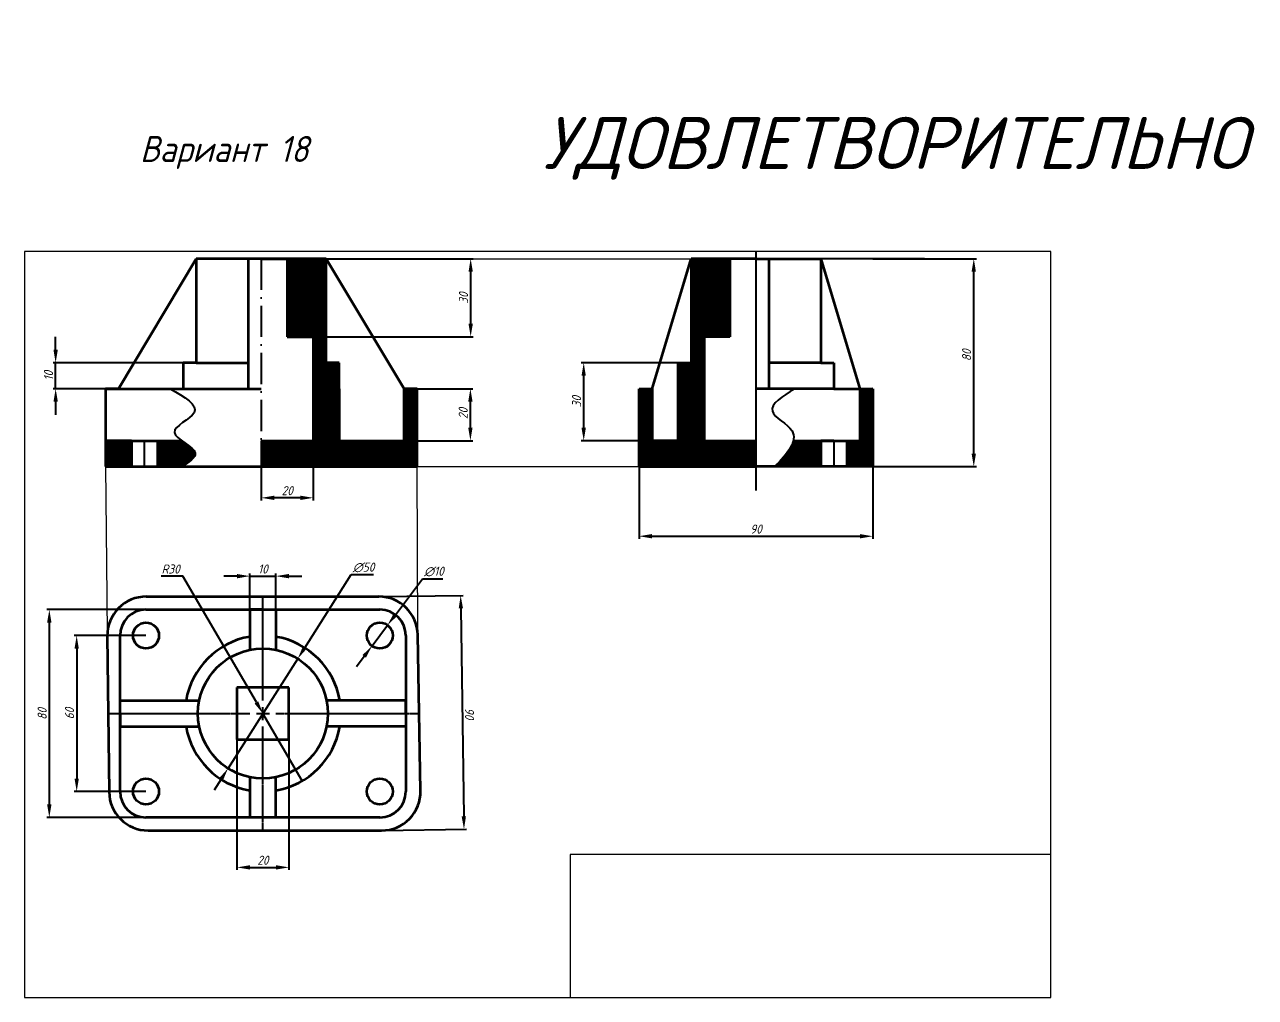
# Model space of a CAD drawing. Header units: inches. Extents: x 39 to 2522, y 44 to 1378.
# Drawn here: x 1947.7 to 2421.4, y 628.8 to 1003.1 of the extents above; entities that cross this region are included whole.
import ezdxf

# ---------------------------------------------------------------- set-up
doc = ezdxf.new("R2010")
doc.units = ezdxf.units.IN
doc.header["$MEASUREMENT"] = 0
doc.linetypes.add('ACAD_ISO10W100', pattern=[18, 12, -3, 0, -3])
doc.linetypes.add('CENTER2', pattern=[1.125, 0.75, -0.125, 0.125, -0.125])
for name, color, linetype, lineweight in [('аннотации', 1, 'Continuous', 40), ('осевой', 4, 'ACAD_ISO10W100', 40), ('основной', 7, 'Continuous', 90), ('ПРОВЕРКА', 6, 'Continuous', 106), ('тонкий', 5, 'Continuous', 40)]:
    doc.layers.add(name, color=color, linetype=linetype, lineweight=lineweight)
doc.styles.add('GOST', font='ISOCPEUR.TTF', dxfattribs={"width": 0.9, "oblique": 15, "height": 7})
doc.dimstyles.new('GOST', dxfattribs={"dimtxt": 3.5, "dimasz": 5, "dimexe": 1, "dimexo": 0, "dimgap": 1, "dimtad": 1, "dimtoh": 1, "dimdec": 0, "dimzin": 0, "dimdsep": 46, "dimtxsty": 'GOST', "dimcen": 0, "dimclrd": 256, "dimclre": 256, "dimclrt": 256, "dimadec": 0, "dimazin": 0, "dimtfac": 1, "dimtdec": 0, "dimtmove": 0, "dimatfit": 0, "dimfxl": 1, "dimtolj": 1, "dimtzin": 0, "dimlwd": -1, "dimlwe": -1, "dimarcsym": 0})

# ---------------------------------------------------------------- blocks, each defined once
blk = doc.blocks.new('*U35')
at = {"layer": 'осевой', "color": 0, "linetype": 'CENTER2', "transparency": 16777216}
for p, q in [((0, 5), (0, 45)), ((-59.66, 0), (-5, 0)), ((5, 0), (60.16, 0)), ((0, -44.99), (0, -5))]:
    blk.add_line(p, q, dxfattribs=at)
at = {"layer": 'осевой', "color": 0, "linetype": 'Continuous', "transparency": 16777216}
for p, q in [((-2.5, 0), (2.5, 0)), ((0, -2.5), (0, 2.5))]:
    blk.add_line(p, q, dxfattribs=at)
blk = doc.blocks.new('*D36')
at = {"layer": 'Defpoints', "color": 0, "ltscale": 20, "transparency": 16777216}
for p in [(2274.18, 913.03), (2313.02, 913.03), (2274.18, 833.03)]:
    blk.add_point(p, dxfattribs=at)
at = {"layer": 'аннотации', "ltscale": 20, "transparency": 16777216}
for p, q in [((2274.18, 913.03), (2314.02, 913.03)), ((2313.02, 838.03), (2313.02, 908.03)), ((2274.18, 833.03), (2314.02, 833.03))]:
    blk.add_line(p, q, dxfattribs=at)
for points in [[(2312.18, 908.03), (2313.85, 908.03), (2313.02, 913.03)], [(2312.18, 838.03), (2313.85, 838.03), (2313.02, 833.03)]]:
    blk.add_solid(points, dxfattribs=at)
at = {"layer": 'аннотации', "ltscale": 20, "transparency": 16777216, "insert": (2310.27, 875.88), "char_height": 3.5, "attachment_point": 5, "rotation": 90, "style": 'GOST'}
blk.add_mtext('\\A1;80', dxfattribs=at)
blk = doc.blocks.new('*D37')
at = {"layer": 'Defpoints', "color": 0, "ltscale": 20, "transparency": 16777216}
for p in [(2184.18, 833.03), (2274.18, 833.03), (2274.18, 806.26)]:
    blk.add_point(p, dxfattribs=at)
at = {"layer": 'аннотации', "ltscale": 20, "transparency": 16777216}
for p, q in [((2184.18, 833.03), (2184.18, 805.26)), ((2274.18, 833.03), (2274.18, 805.26)), ((2189.18, 806.26), (2269.18, 806.26))]:
    blk.add_line(p, q, dxfattribs=at)
for points in [[(2189.18, 807.09), (2189.18, 805.43), (2184.18, 806.26)], [(2269.18, 807.09), (2269.18, 805.43), (2274.18, 806.26)]]:
    blk.add_solid(points, dxfattribs=at)
at = {"layer": 'аннотации', "ltscale": 20, "transparency": 16777216, "insert": (2229.18, 809.01), "char_height": 3.5, "attachment_point": 5, "style": 'GOST'}
blk.add_mtext('\\A1;90', dxfattribs=at)
blk = doc.blocks.new('*D38')
at = {"layer": 'Defpoints', "color": 0, "ltscale": 20, "transparency": 16777216}
for p in [(2087.37, 772.04), (2081.38, 764.03)]:
    blk.add_point(p, dxfattribs=at)
at = {"layer": 'аннотации', "ltscale": 20, "transparency": 16777216}
for p, q in [((2090.37, 776.04), (2100.76, 789.92)), ((2100.76, 789.92), (2108.68, 789.92)), ((2081.38, 764.03), (2087.37, 772.04)), ((2078.39, 760.03), (2075.39, 756.02))]:
    blk.add_line(p, q, dxfattribs=at)
for points in [[(2089.7, 776.54), (2091.04, 775.54), (2087.37, 772.04)], [(2077.72, 760.53), (2079.06, 759.53), (2081.38, 764.03)]]:
    blk.add_solid(points, dxfattribs=at)
at = {"layer": 'аннотации', "ltscale": 20, "transparency": 16777216, "insert": (2105.22, 792.67), "char_height": 3.5, "attachment_point": 5, "style": 'GOST'}
blk.add_mtext('\\A1;∅10', dxfattribs=at)
blk = doc.blocks.new('*D39')
at = {"layer": 'Defpoints', "color": 0, "ltscale": 20, "transparency": 16777216}
for p in [(2044.38, 790.9), (2034.38, 778.03), (2044.38, 778.03)]:
    blk.add_point(p, dxfattribs=at)
at = {"layer": 'аннотации', "ltscale": 20, "transparency": 16777216}
for p, q in [((2034.38, 778.03), (2034.38, 791.9)), ((2044.38, 778.03), (2044.38, 791.9)), ((2029.38, 790.9), (2024.38, 790.9)), ((2034.38, 790.9), (2044.38, 790.9)), ((2049.38, 790.9), (2054.38, 790.9))]:
    blk.add_line(p, q, dxfattribs=at)
for points in [[(2029.38, 791.73), (2029.38, 790.06), (2034.38, 790.9)], [(2049.38, 791.73), (2049.38, 790.06), (2044.38, 790.9)]]:
    blk.add_solid(points, dxfattribs=at)
at = {"layer": 'аннотации', "ltscale": 20, "transparency": 16777216, "insert": (2039.38, 793.65), "char_height": 3.5, "attachment_point": 5, "style": 'GOST'}
blk.add_mtext('\\A1;10', dxfattribs=at)
blk = doc.blocks.new('*D40')
at = {"layer": 'Defpoints', "color": 0, "ltscale": 20, "transparency": 16777216}
for p in [(1994.38, 768.03), (1967.7, 708.03), (1994.38, 708.03)]:
    blk.add_point(p, dxfattribs=at)
at = {"layer": 'аннотации', "ltscale": 20, "transparency": 16777216}
for p, q in [((1994.38, 768.03), (1966.7, 768.03)), ((1967.7, 763.03), (1967.7, 713.03)), ((1994.38, 708.03), (1966.7, 708.03))]:
    blk.add_line(p, q, dxfattribs=at)
for points in [[(1966.86, 763.03), (1968.53, 763.03), (1967.7, 768.03)], [(1966.86, 713.03), (1968.53, 713.03), (1967.7, 708.03)]]:
    blk.add_solid(points, dxfattribs=at)
at = {"layer": 'аннотации', "ltscale": 20, "transparency": 16777216, "insert": (1964.95, 738.03), "char_height": 3.5, "attachment_point": 5, "rotation": 90, "style": 'GOST'}
blk.add_mtext('\\A1;60', dxfattribs=at)
blk = doc.blocks.new('*D41')
at = {"layer": 'Defpoints', "color": 0, "ltscale": 20, "transparency": 16777216}
for p in [(1994.38, 778.03), (1957.17, 698.03), (1994.38, 698.03)]:
    blk.add_point(p, dxfattribs=at)
at = {"layer": 'аннотации', "ltscale": 20, "transparency": 16777216}
for p, q in [((1994.38, 778.03), (1956.17, 778.03)), ((1957.17, 773.03), (1957.17, 703.03)), ((1994.38, 698.03), (1956.17, 698.03))]:
    blk.add_line(p, q, dxfattribs=at)
for points in [[(1956.33, 773.03), (1958, 773.03), (1957.17, 778.03)], [(1956.33, 703.03), (1958, 703.03), (1957.17, 698.03)]]:
    blk.add_solid(points, dxfattribs=at)
at = {"layer": 'аннотации', "ltscale": 20, "transparency": 16777216, "insert": (1954.42, 737.87), "char_height": 3.5, "attachment_point": 5, "rotation": 90, "style": 'GOST'}
blk.add_mtext('\\A1;80', dxfattribs=at)
blk = doc.blocks.new('*D42')
at = {"layer": 'Defpoints', "color": 0, "ltscale": 20, "transparency": 16777216}
for p in [(2084.01, 783.03), (2085.29, 693.04), (2116.79, 693.49)]:
    blk.add_point(p, dxfattribs=at)
at = {"layer": 'аннотации', "ltscale": 20, "transparency": 16777216}
for p, q in [((2084.01, 783.03), (2116.51, 783.49)), ((2115.58, 778.48), (2116.72, 698.49)), ((2085.29, 693.04), (2117.79, 693.5))]:
    blk.add_line(p, q, dxfattribs=at)
for points in [[(2116.41, 778.49), (2114.75, 778.47), (2115.51, 783.48)], [(2117.55, 698.5), (2115.88, 698.48), (2116.79, 693.49)]]:
    blk.add_solid(points, dxfattribs=at)
at = {"layer": 'аннотации', "ltscale": 20, "transparency": 16777216, "insert": (2118.91, 738.07), "char_height": 3.5, "attachment_point": 5, "rotation": 270.8138, "style": 'GOST'}
blk.add_mtext('\\A1;90', dxfattribs=at)
blk = doc.blocks.new('*D43')
at = {"layer": 'Defpoints', "color": 0, "ltscale": 20, "transparency": 16777216}
for p in [(2029.38, 728.03), (2049.38, 728.03), (2049.38, 678.83)]:
    blk.add_point(p, dxfattribs=at)
at = {"layer": 'аннотации', "ltscale": 20, "transparency": 16777216}
for p, q in [((2029.38, 728.03), (2029.38, 677.83)), ((2049.38, 728.03), (2049.38, 677.83)), ((2034.38, 678.83), (2044.38, 678.83))]:
    blk.add_line(p, q, dxfattribs=at)
for points in [[(2034.38, 679.66), (2034.38, 677.99), (2029.38, 678.83)], [(2044.38, 679.66), (2044.38, 677.99), (2049.38, 678.83)]]:
    blk.add_solid(points, dxfattribs=at)
at = {"layer": 'аннотации', "ltscale": 20, "transparency": 16777216, "insert": (2039.38, 681.58), "char_height": 3.5, "attachment_point": 5, "style": 'GOST'}
blk.add_mtext('\\A1;20', dxfattribs=at)
blk = doc.blocks.new('*D44')
at = {"layer": 'Defpoints', "color": 0, "ltscale": 20, "transparency": 16777216}
for p in [(1959.6, 873.03), (2008.75, 873.03), (2008.75, 863.03)]:
    blk.add_point(p, dxfattribs=at)
at = {"layer": 'аннотации', "ltscale": 20, "transparency": 16777216}
for p, q in [((1959.6, 878.03), (1959.6, 883.03)), ((2008.75, 873.03), (1958.6, 873.03)), ((1959.6, 863.03), (1959.6, 873.03)), ((2008.75, 863.03), (1958.6, 863.03)), ((1959.6, 858.03), (1959.6, 853.03))]:
    blk.add_line(p, q, dxfattribs=at)
for points in [[(1958.77, 878.03), (1960.44, 878.03), (1959.6, 873.03)], [(1958.77, 858.03), (1960.44, 858.03), (1959.6, 863.03)]]:
    blk.add_solid(points, dxfattribs=at)
at = {"layer": 'аннотации', "ltscale": 20, "transparency": 16777216, "insert": (1956.85, 868.03), "char_height": 3.5, "attachment_point": 5, "rotation": 90, "style": 'GOST'}
blk.add_mtext('\\A1;10', dxfattribs=at)
blk = doc.blocks.new('*D45')
at = {"layer": 'Defpoints', "color": 0, "ltscale": 20, "transparency": 16777216}
for p in [(2093.75, 863.03), (2119.25, 863.03), (2093.75, 843.03)]:
    blk.add_point(p, dxfattribs=at)
at = {"layer": 'аннотации', "ltscale": 20, "transparency": 16777216}
for p, q in [((2093.75, 863.03), (2120.25, 863.03)), ((2119.25, 848.03), (2119.25, 858.03)), ((2093.75, 843.03), (2120.25, 843.03))]:
    blk.add_line(p, q, dxfattribs=at)
for points in [[(2118.41, 858.03), (2120.08, 858.03), (2119.25, 863.03)], [(2118.41, 848.03), (2120.08, 848.03), (2119.25, 843.03)]]:
    blk.add_solid(points, dxfattribs=at)
at = {"layer": 'аннотации', "ltscale": 20, "transparency": 16777216, "insert": (2116.5, 853.48), "char_height": 3.5, "attachment_point": 5, "rotation": 90, "style": 'GOST'}
blk.add_mtext('\\A1;20', dxfattribs=at)
blk = doc.blocks.new('*D46')
at = {"layer": 'Defpoints', "color": 0, "ltscale": 20, "transparency": 16777216}
for p in [(2052.79, 759.13), (2025.96, 716.94)]:
    blk.add_point(p, dxfattribs=at)
at = {"layer": 'аннотации', "ltscale": 20, "transparency": 16777216}
for p, q in [((2055.48, 763.35), (2073.37, 791.49)), ((2073.37, 791.49), (2081.92, 791.49)), ((2025.96, 716.94), (2052.79, 759.13)), ((2023.28, 712.72), (2020.6, 708.5))]:
    blk.add_line(p, q, dxfattribs=at)
for points in [[(2054.77, 763.8), (2056.18, 762.9), (2052.79, 759.13)], [(2022.58, 713.16), (2023.99, 712.27), (2025.96, 716.94)]]:
    blk.add_solid(points, dxfattribs=at)
at = {"layer": 'аннотации', "ltscale": 20, "transparency": 16777216, "insert": (2078.15, 794.24), "char_height": 3.5, "attachment_point": 5, "style": 'GOST'}
blk.add_mtext('\\A1;∅50', dxfattribs=at)
blk = doc.blocks.new('*D47')
at = {"layer": 'Defpoints', "color": 0, "ltscale": 20, "transparency": 16777216}
for p in [(2039.38, 738.03), (2054.51, 712.13)]:
    blk.add_point(p, dxfattribs=at)
at = {"layer": 'аннотации', "ltscale": 20, "transparency": 16777216}
for p, q in [((2008.5, 790.89), (2000.26, 790.89)), ((2036.86, 742.35), (2008.5, 790.89)), ((2054.51, 712.13), (2039.38, 738.03))]:
    blk.add_line(p, q, dxfattribs=at)
blk.add_solid([(2037.58, 742.77), (2036.14, 741.93), (2039.38, 738.03)], dxfattribs=at)
at = {"layer": 'аннотации', "ltscale": 20, "transparency": 16777216, "insert": (2003.88, 793.64), "char_height": 3.5, "attachment_point": 5, "style": 'GOST'}
blk.add_mtext('\\A1;R30', dxfattribs=at)
blk = doc.blocks.new('*D48')
at = {"layer": 'Defpoints', "color": 0, "ltscale": 20, "transparency": 16777216}
for p in [(2162.87, 873.03), (2199.18, 873.03), (2199.18, 843.03)]:
    blk.add_point(p, dxfattribs=at)
at = {"layer": 'аннотации', "ltscale": 20, "transparency": 16777216}
for p, q in [((2199.18, 873.03), (2161.87, 873.03)), ((2162.87, 848.03), (2162.87, 868.03)), ((2199.18, 843.03), (2161.87, 843.03))]:
    blk.add_line(p, q, dxfattribs=at)
for points in [[(2162.03, 868.03), (2163.7, 868.03), (2162.87, 873.03)], [(2162.03, 848.03), (2163.7, 848.03), (2162.87, 843.03)]]:
    blk.add_solid(points, dxfattribs=at)
at = {"layer": 'аннотации', "ltscale": 20, "transparency": 16777216, "insert": (2160.12, 858.03), "char_height": 3.5, "attachment_point": 5, "rotation": 90, "style": 'GOST'}
blk.add_mtext('\\A1;30', dxfattribs=at)
blk = doc.blocks.new('*D49')
at = {"layer": 'Defpoints', "color": 0, "ltscale": 20, "transparency": 16777216}
for p in [(2058.75, 913.03), (2119.36, 913.03), (2058.75, 883.03)]:
    blk.add_point(p, dxfattribs=at)
at = {"layer": 'аннотации', "ltscale": 20, "transparency": 16777216}
for p, q in [((2058.75, 913.03), (2120.36, 913.03)), ((2119.36, 888.03), (2119.36, 908.03)), ((2058.75, 883.03), (2120.36, 883.03))]:
    blk.add_line(p, q, dxfattribs=at)
for points in [[(2118.53, 908.03), (2120.2, 908.03), (2119.36, 913.03)], [(2118.53, 888.03), (2120.2, 888.03), (2119.36, 883.03)]]:
    blk.add_solid(points, dxfattribs=at)
at = {"layer": 'аннотации', "ltscale": 20, "transparency": 16777216, "insert": (2116.61, 897.89), "char_height": 3.5, "attachment_point": 5, "rotation": 90, "style": 'GOST'}
blk.add_mtext('\\A1;30', dxfattribs=at)
blk = doc.blocks.new('*D50')
at = {"layer": 'Defpoints', "color": 0, "ltscale": 20, "transparency": 16777216}
for p in [(2038.75, 843.03), (2058.75, 843.03), (2038.75, 821.04)]:
    blk.add_point(p, dxfattribs=at)
at = {"layer": 'аннотации', "ltscale": 20, "transparency": 16777216}
for p, q in [((2038.75, 843.03), (2038.75, 820.04)), ((2058.75, 843.03), (2058.75, 820.04)), ((2053.75, 821.04), (2043.75, 821.04))]:
    blk.add_line(p, q, dxfattribs=at)
for points in [[(2043.75, 821.87), (2043.75, 820.2), (2038.75, 821.04)], [(2053.75, 821.87), (2053.75, 820.2), (2058.75, 821.04)]]:
    blk.add_solid(points, dxfattribs=at)
at = {"layer": 'аннотации', "ltscale": 20, "transparency": 16777216, "insert": (2048.75, 823.79), "char_height": 3.5, "attachment_point": 5, "style": 'GOST'}
blk.add_mtext('\\A1;20', dxfattribs=at)

msp = doc.modelspace()

# ---------------------------------------------------------------- hatches: boundary and pattern name
at = {"layer": 'тонкий', "ltscale": 20}
h = msp.add_hatch(dxfattribs=at)
h.set_pattern_fill('ANSI31', color=256)
h.paths.add_polyline_path([(1978.75, 843.03), (1978.75, 833.03), (1988.86, 833.15), (1988.75, 843.03)])
edge = h.paths.add_edge_path()
edge.add_line((1998.75, 843.03), (1998.75, 833.15))
edge.add_line((1998.75, 833.15), (2008.29, 833.15))
edge.add_spline(control_points=[(2008.29, 833.15), (2010.91, 834.83), (2016.06, 838.12), (2010.32, 841.42), (2008.08, 843.03)], knot_values=[28.284271, 28.284271, 28.284271, 28.284271, 35.413865, 42.263175, 42.263175, 42.263175, 42.263175], degree=3, periodic=0)
edge.add_line((2008.08, 843.03), (1998.75, 843.03))
h.paths.add_polyline_path([(2063.75, 913.03), (2048.75, 913.03), (2048.75, 883.03), (2058.75, 883.03), (2058.75, 843.03), (2038.75, 843.03), (2038.75, 833.15), (2098.75, 833.15), (2098.75, 863.03), (2093.75, 863.03), (2093.75, 843.03), (2068.75, 843.03), (2068.75, 863.03), (2068.75, 873.03), (2063.75, 873.03)])
h = msp.add_hatch(dxfattribs=at)
h.set_pattern_fill('ANSI31', color=256)
h.paths.add_polyline_path([(2204.18, 873.03), (2199.18, 873.03), (2199.18, 843.03), (2189.18, 843.03), (2189.18, 863.03), (2184.18, 863.03), (2184.18, 833.03), (2229.18, 833.03), (2229.18, 843.03), (2209.18, 843.03), (2209.18, 883.03), (2219.18, 883.03), (2219.18, 913.03), (2204.18, 913.03)])
h = msp.add_hatch(dxfattribs=at)
h.set_pattern_fill('ANSI31', color=256)
edge = h.paths.add_edge_path()
edge.add_line((2254.18, 843.03), (2243.56, 843.03))
edge.add_spline(control_points=[(2243.56, 843.03), (2242.82, 839.91), (2239.68, 836.47), (2236.55, 833.03)], knot_values=[27.493287, 27.493287, 27.493287, 27.493287, 38.192307, 38.192307, 38.192307, 38.192307], degree=3, periodic=0)
edge.add_line((2236.55, 833.03), (2254.18, 833.03))
edge.add_line((2254.18, 833.03), (2254.18, 843.03))
h.paths.add_polyline_path([(2274.18, 863.03), (2269.21, 862.5), (2269.21, 843.03), (2264.18, 843.03), (2264.18, 833.03), (2274.18, 833.03)])

# ---------------------------------------------------------------- linework, layer by layer
at = {"ltscale": 20}
for p, q in [((2063.75, 913.03), (2184.18, 913.03)), ((2184.18, 913.03), (2229.18, 913.03)), ((1978.75, 833.03), (1979.32, 783.03)), ((2099.01, 768.3), (2098.75, 833.03)), ((2098.75, 833.03), (2184.18, 833.03)), ((1979.32, 783.03), (1979.49, 768.03))]:
    msp.add_line(p, q, dxfattribs=at)
at = {"layer": 'Defpoints'}
for p, q in [((1947.66, 915.81), (1947.66, 628.81)), ((2342.66, 915.81), (1947.66, 915.81)), ((2342.66, 628.81), (2342.66, 915.81)), ((2342.66, 683.81), (2157.66, 683.81)), ((2157.66, 683.81), (2157.66, 628.81)), ((1947.66, 628.81), (2342.66, 628.81))]:
    msp.add_line(p, q, dxfattribs=at)
at = {"layer": 'аннотации', "ltscale": 20}
msp.add_line((2294.1, 913.03), (2254.18, 913.03), dxfattribs=at)
at = {"layer": 'осевой', "ltscale": 20}
for p, q in [((2229.18, 915.81), (2229.18, 823.91)), ((2259.18, 843.03), (2259.18, 833.03))]:
    msp.add_line(p, q, dxfattribs=at)
at = {"layer": 'осевой'}
for p, q in [((2038.75, 913.03), (2038.75, 833.15)), ((1993.75, 833.2), (1993.75, 843.03))]:
    msp.add_line(p, q, dxfattribs=at)
at = {"layer": 'основной'}
for p, q in [((1983.75, 863.03), (2013.75, 913.03)), ((2063.75, 913.03), (2013.75, 913.03)), ((2013.75, 913.03), (2013.75, 873.03)), ((2038.75, 913.03), (2028.75, 913.03)), ((2038.75, 913.03), (2033.75, 913.03)), ((2038.75, 913.03), (2033.75, 913.03)), ((2033.75, 913.03), (2033.75, 863.03)), ((2038.75, 913.03), (2048.75, 913.03)), ((2048.75, 913.03), (2048.75, 883.03)), ((2063.75, 873.03), (2063.75, 913.03)), ((2093.75, 863.03), (2063.75, 913.03)), ((2048.75, 883.03), (2058.75, 883.03)), ((2058.75, 883.03), (2058.75, 843.03)), ((2013.75, 873.03), (2008.75, 873.03)), ((2008.75, 873.03), (2008.75, 863.03)), ((2068.75, 873.03), (2063.75, 873.03)), ((2068.75, 863.03), (2068.75, 873.03)), ((1978.75, 863.03), (1978.75, 833.03)), ((1978.75, 863.03), (1983.75, 863.03)), ((1983.75, 863.03), (1978.75, 863.03)), ((1978.75, 863.03), (2038.75, 863.03)), ((2068.75, 863.03), (2068.75, 843.03)), ((2098.75, 863.03), (2093.75, 863.03)), ((2098.75, 863.03), (2093.75, 863.03)), ((2098.75, 863.03), (2093.75, 863.03)), ((2093.75, 843.03), (2093.75, 863.03)), ((2098.75, 833.03), (2098.75, 863.03)), ((1988.75, 843.03), (1978.75, 843.03)), ((1988.75, 843.03), (1988.86, 833.15)), ((1988.75, 843.03), (1998.75, 843.03)), ((1993.75, 843.03), (1998.75, 843.03)), ((1998.75, 843.03), (1998.75, 833.15)), ((1998.75, 843.03), (2008.08, 843.03)), ((2038.75, 843.03), (2058.75, 843.03)), ((2068.75, 843.03), (2093.75, 843.03)), ((1978.75, 833.03), (1988.86, 833.15)), ((1988.86, 833.15), (1998.75, 833.15)), ((1998.75, 833.15), (2098.75, 833.15))]:
    msp.add_line(p, q, dxfattribs=at)
at = {"layer": 'основной', "ltscale": 20}
for p, q in [((2189.18, 863.03), (2204.18, 913.03)), ((2204.18, 913.03), (2204.18, 873.03)), ((2219.18, 913.03), (2204.18, 913.03)), ((2229.18, 913.03), (2219.18, 913.03)), ((2219.18, 913.03), (2219.18, 883.03)), ((2229.18, 913.03), (2254.18, 913.03)), ((2229.18, 913.03), (2234.18, 913.03)), ((2234.18, 913.03), (2234.18, 863.03)), ((2254.18, 913.03), (2254.18, 873.03)), ((2254.18, 913.03), (2269.21, 863.03)), ((2219.18, 883.03), (2209.18, 883.03)), ((2209.18, 883.03), (2209.18, 843.03)), ((2013.75, 873.03), (2033.75, 873.03)), ((2199.18, 843.03), (2199.18, 873.03)), ((2199.18, 873.03), (2204.18, 873.03)), ((2254.18, 873.03), (2234.18, 873.03)), ((2254.18, 873.03), (2259.18, 873.03)), ((2259.18, 873.03), (2259.18, 863.03)), ((2184.18, 833.03), (2184.18, 863.03)), ((2184.18, 863.03), (2189.18, 863.03)), ((2189.18, 863.03), (2189.18, 843.03)), ((2259.18, 863.03), (2229.18, 863.03)), ((2259.18, 863.03), (2274.18, 863.03)), ((2274.18, 863.03), (2269.21, 862.5)), ((2269.21, 862.5), (2269.21, 843.03)), ((2274.18, 863.03), (2274.18, 833.03)), ((2199.18, 843.03), (2189.18, 843.03)), ((2209.18, 843.03), (2229.18, 843.03)), ((2243.56, 843.03), (2269.21, 843.03)), ((2259.18, 843.03), (2254.18, 843.03)), ((2254.18, 843.03), (2254.18, 833.03)), ((2259.18, 843.03), (2264.18, 843.03)), ((2264.18, 843.03), (2264.18, 833.03)), ((2184.18, 833.03), (2229.18, 833.03)), ((2274.18, 833.03), (2229.18, 833.03)), ((1994.49, 783.03), (2084.01, 783.03)), ((1994.38, 778.03), (2084.38, 778.03)), ((2039.38, 778.03), (2034.38, 778.03)), ((2034.38, 778.03), (2034.38, 762.53)), ((2039.38, 778.03), (2044.38, 778.03)), ((2044.38, 778.03), (2044.38, 762.53)), ((1979.49, 767.86), (1980.18, 707.87)), ((1984.38, 708.03), (1984.38, 768.03)), ((2094.38, 768.03), (2094.38, 708.03)), ((2100.08, 708.31), (2099.01, 768.3)), ((2039.38, 748.03), (2029.38, 748.03)), ((2029.38, 748.03), (2029.38, 738.03)), ((2049.38, 748.03), (2039.38, 748.03)), ((2049.38, 728.03), (2049.38, 748.03)), ((1984.38, 738.03), (1984.38, 743.03)), ((1984.38, 743.03), (2014.88, 743.03)), ((2094.38, 743.03), (2063.87, 743.03)), ((2094.38, 738.03), (2094.38, 743.03)), ((1984.38, 738.03), (1984.38, 733.03)), ((2029.38, 738.03), (2029.38, 728.03)), ((2094.38, 738.03), (2094.38, 733.03)), ((1984.38, 733.03), (2014.88, 733.03)), ((2094.38, 733.03), (2063.87, 733.03)), ((2029.38, 728.03), (2049.38, 728.03)), ((2034.38, 713.54), (2034.38, 698.03)), ((2044.38, 698.03), (2044.38, 713.54)), ((2084.38, 698.03), (1994.38, 698.03)), ((1995.18, 693.04), (2085.08, 693.04))]:
    msp.add_line(p, q, dxfattribs=at)
for centre, radius in [((1994.38, 768.03), 5), ((2084.38, 768.03), 5), ((2039.38, 738.03), 25), ((1994.38, 708.03), 5), ((2084.38, 708.03), 5)]:
    msp.add_circle(centre, radius, dxfattribs=at)
for centre, radius, start, end in [((1994.49, 768.03), 15, 90, 180.654), ((2084.01, 768.03), 15, 1.0172, 90), ((1994.38, 768.03), 10, 90, 180), ((2084.38, 768.03), 10, 0, 90), ((2039.38, 738.03), 30, 99.5941, 170.4059), ((2039.38, 738.03), 30, 9.5941, 80.4059), ((2039.38, 738.03), 30, 189.5941, 260.4059), ((2039.38, 738.03), 30, 279.5941, 350.4059), ((1995.18, 708.04), 15, 180.654, 270), ((1994.38, 708.03), 10, 180, 270), ((2084.38, 708.03), 10, 270, 0), ((2085.08, 708.04), 15, 270, 1.0172)]:
    msp.add_arc(centre, radius, start, end, dxfattribs=at)
at = {"layer": 'основной'}
msp.add_open_spline([(2001.84, 833.15), (2001.8, 833.11), (2001.76, 833.07), (2001.72, 833.03)], degree=3, dxfattribs=at)
at = {"layer": 'тонкий'}
msp.add_spline([(2003.64, 863.03), (2012.9, 853.78), (2005.32, 846.2), (2013.33, 838.19), (2008.29, 833.15)], degree=3, dxfattribs=at)
at = {"layer": 'тонкий', "ltscale": 20}
msp.add_spline([(2244.18, 863.03), (2235.49, 854.34), (2243.05, 846.78), (2236.55, 833.03)], degree=3, dxfattribs=at)

# ---------------------------------------------------------------- block references
at = {"layer": 'осевой', "linetype": 'CENTER2'}
msp.add_blockref('*U35', (2039.38, 738.03), dxfattribs=at)

# ---------------------------------------------------------------- texts
at = {"layer": 'основной', "insert": (2007.25, 1003.13), "char_height": 0.00284, "width": 2.1467, "attachment_point": 1, "style": 'GOST'}
msp.add_mtext('{\\fISOCPEUR|b0|i0|c204|p34;Вариант 18}', dxfattribs=at)
at = {"layer": 'основной', "ltscale": 20, "insert": (1992.06, 960.28), "char_height": 10, "width": 295.208, "attachment_point": 1, "style": 'GOST'}
msp.add_mtext('{\\fISOCPEUR|b0|i0|c204|p34;Вариант 18}', dxfattribs=at)
at = {"layer": 'ПРОВЕРКА', "insert": (2147.25, 967.58), "char_height": 20, "width": 137.5725, "attachment_point": 1, "style": 'GOST'}
msp.add_mtext('{\\W1;УДОВЛЕТВОРИТЕЛЬНО}', dxfattribs=at)

# ---------------------------------------------------------------- dimensions: what is measured, and where the dimension line sits
at = {"layer": 'аннотации', "ltscale": 20}
for base, p1, p2, angle, picture, middle, dimtype in [((2119.36, 913.03), (2058.75, 883.03), (2058.75, 913.03), 90, '*D49', (2119.36, 897.89), 160), ((2313.02, 913.03), (2274.18, 833.03), (2274.18, 913.03), 90, '*D36', (2313.02, 875.88), 161), ((1959.6, 873.03), (2008.75, 863.03), (2008.75, 873.03), 90, '*D44', (1959.6, 868.03), 160), ((2162.87, 873.03), (2199.18, 843.03), (2199.18, 873.03), 90, '*D48', (2162.87, 858.03), 160), ((2119.25, 863.03), (2093.75, 843.03), (2093.75, 863.03), 90, '*D45', (2119.25, 853.48), 160), ((2116.79, 693.49), (2084.01, 783.03), (2085.29, 693.04), 270.8138, '*D42', (2116.16, 738.03), 161), ((1957.17, 698.03), (1994.38, 778.03), (1994.38, 698.03), 90, '*D41', (1957.17, 737.87), 160), ((1967.7, 708.03), (1994.38, 768.03), (1994.38, 708.03), 90, '*D40', (1967.7, 738.03), 160)]:
    dim = msp.add_linear_dim(base=base, p1=p1, p2=p2, angle=angle, dimstyle='GOST', dxfattribs=at)
    dim.commit()
    dim.dimension.update_dxf_attribs({"geometry": picture, "text_midpoint": middle, "dimtype": dimtype})
for base, p1, p2, picture, middle in [((2038.75, 821.04), (2058.75, 843.03), (2038.75, 843.03), '*D50', (2048.75, 821.04)), ((2274.18, 806.26), (2184.18, 833.03), (2274.18, 833.03), '*D37', (2229.18, 806.26)), ((2044.38, 790.9), (2034.38, 778.03), (2044.38, 778.03), '*D39', (2039.38, 790.9)), ((2049.38, 678.83), (2029.38, 728.03), (2049.38, 728.03), '*D43', (2039.38, 678.83))]:
    dim = msp.add_linear_dim(base=base, p1=p1, p2=p2, dimstyle='GOST', dxfattribs=at)
    dim.commit()
    dim.dimension.update_dxf_attribs({"geometry": picture, "text_midpoint": middle, "dimtype": 160})
dim = msp.add_radius_dim(center=(2054.51, 712.13), mpoint=(2039.38, 738.03), dimstyle='GOST', dxfattribs=at)
dim.commit()
dim.dimension.update_dxf_attribs({"geometry": '*D47', "text_midpoint": (2003.88, 790.89), "dimtype": 164})
for p1, p2, picture, middle in [((2025.96, 716.94), (2052.79, 759.13), '*D46', (2078.15, 791.49)), ((2081.38, 764.03), (2087.37, 772.04), '*D38', (2105.22, 789.92))]:
    dim = msp.add_diameter_dim_2p(p1=p1, p2=p2, dimstyle='GOST', dxfattribs=at)
    dim.commit()
    dim.dimension.update_dxf_attribs({"geometry": picture, "text_midpoint": middle, "dimtype": 163})

doc.saveas('drawing.dxf')
